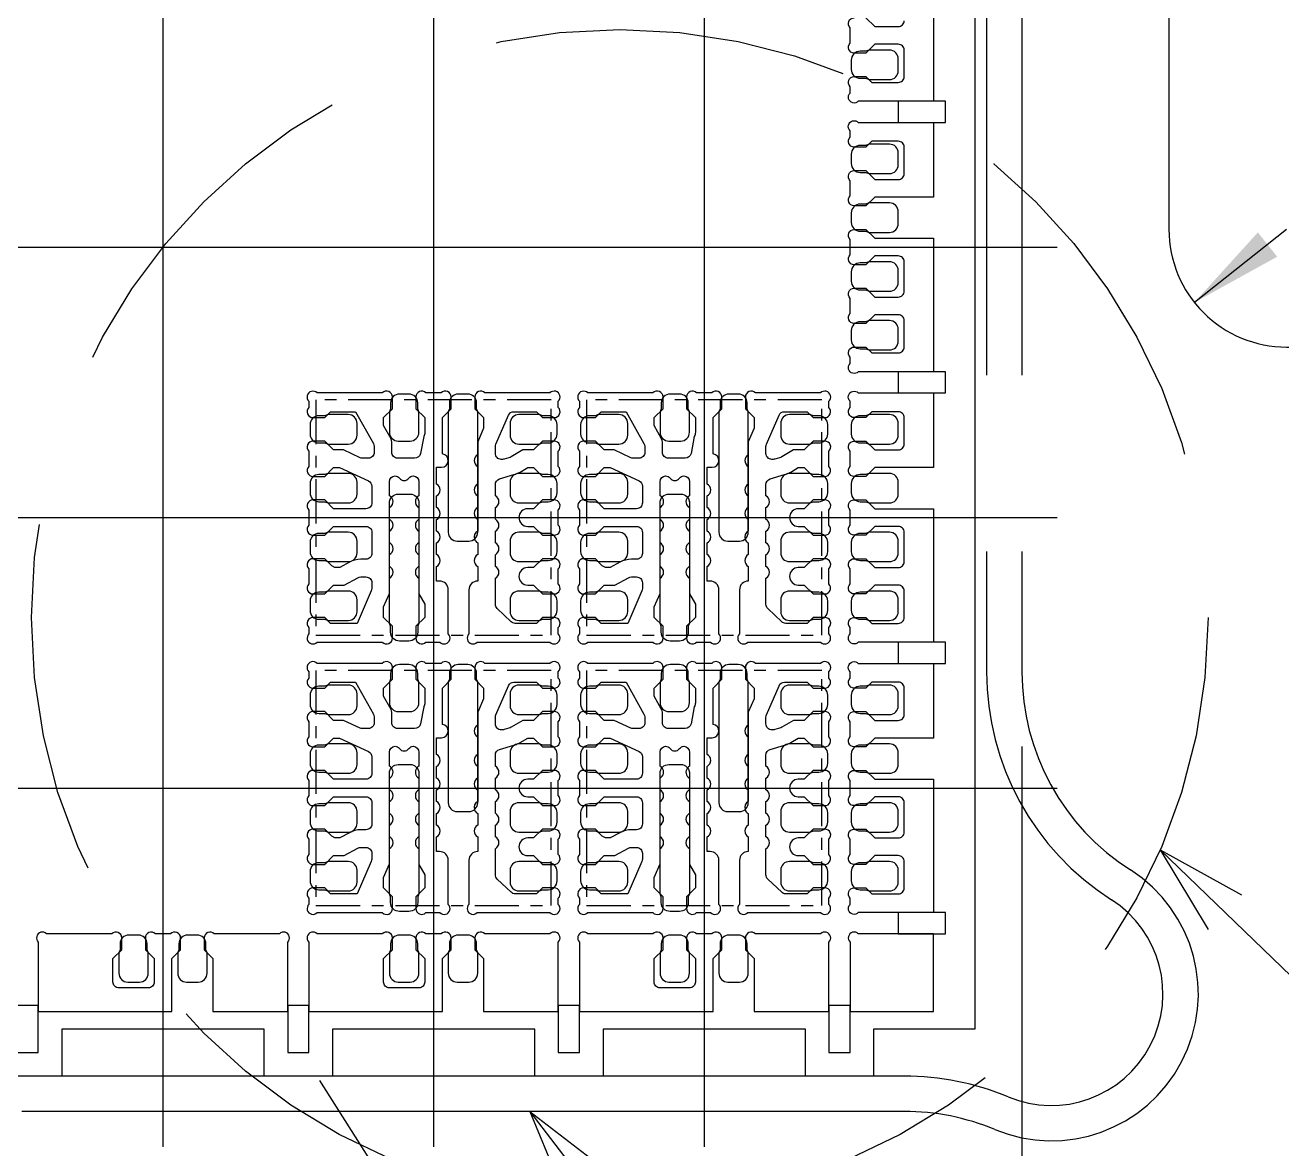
# Model space of a CAD drawing. Header units: millimetres. Extents: x 333 to 425, y 98 to 205.
# Drawn here: x 401.99 to 412.67, y 116.04 to 125.6 of the extents above; entities that cross this region are included whole.
import ezdxf

# ---------------------------------------------------------------- set-up
doc = ezdxf.new("R2010")
doc.units = ezdxf.units.MM
for name, pattern in [('CENTER', [12, 7.5, -1.5, 1.5, -1.5]), ('DASHED', [4.5, 3, -1.5]), ('PHANTOM', [15, 7.5, -1.5, 1.5, -1.5, 1.5, -1.5])]:
    doc.linetypes.add(name, pattern=pattern)
doc.layers.add('2', color=7, linetype='Continuous')
doc.layers.add('2D', color=4, linetype='Continuous')

msp = doc.modelspace()

# ---------------------------------------------------------------- linework, layer by layer
at = {"layer": '2', "linetype": 'Continuous'}
for points in [[(415.712, 123.858), (415.712, 130.858, 0.414214), (414.712, 131.858), (412.712, 131.858, 0.414214), (411.712, 130.858), (411.712, 123.858, 0.414214), (412.712, 122.858), (414.712, 122.858, 0.414214)], [(409.412, 124.133), (409.212, 124.133), (409.137, 124.058), (409.037, 124.058, -0.671801), (409.002, 124.143), (409.002, 124.272, -0.671801), (409.037, 124.358), (409.137, 124.358), (409.212, 124.283), (409.412, 124.283, 0.414214), (409.462, 124.333), (409.462, 124.558, 0.414214), (409.412, 124.608), (409.187, 124.608), (409.137, 124.558), (409.037, 124.558, -0.671801), (409.002, 124.643), (409.002, 124.697, -1.010051), (409.072, 124.768), (409.712, 124.768), (409.712, 124.133)], [(409.712, 123.783), (409.712, 122.648), (409.072, 122.648, -1.010051), (409.002, 122.718), (409.002, 122.772, -0.671801), (409.037, 122.858), (409.137, 122.858), (409.187, 122.808), (409.412, 122.808, 0.414214), (409.462, 122.858), (409.462, 123.083, 0.414214), (409.412, 123.133), (409.212, 123.133), (409.137, 123.058), (409.037, 123.058, -0.671801), (409.002, 123.143), (409.002, 123.272, -0.671801), (409.037, 123.358), (409.137, 123.358), (409.212, 123.283), (409.412, 123.283, 0.414214), (409.462, 123.333), (409.462, 123.583, 0.414214), (409.412, 123.633), (409.212, 123.633), (409.137, 123.558), (409.037, 123.558, -0.671801), (409.002, 123.643), (409.002, 123.772, -0.671801), (409.037, 123.858), (409.137, 123.858), (409.212, 123.783), (409.412, 123.783)], [(405.134, 121.763, -0.222914), (405.172, 121.743, 0.5), (405.252, 121.743, -0.222914), (405.289, 121.763, -0.401454), (405.337, 121.712), (405.337, 121.593, 0.093662), (405.32, 121.58, -0.168872), (405.337, 121.533), (405.337, 120.758), (405.387, 120.671), (405.387, 120.558), (405.312, 120.483), (405.312, 120.383, 0.671801), (405.397, 120.348), (405.516, 120.348, 1.010051), (405.587, 120.418), (405.587, 120.793, 0.414214), (405.512, 120.868), (405.487, 120.868), (405.487, 120.992, 0.597614), (405.487, 121.093), (405.487, 121.192, 0.597614), (405.487, 121.293), (405.487, 121.392, 0.597614), (405.487, 121.493), (405.487, 121.592, 0.597614), (405.487, 121.693), (405.487, 121.836), (405.53, 121.836, 0.940246), (405.537, 121.949), (405.537, 122.258), (405.612, 122.333), (405.612, 122.433, 0.671801), (405.526, 122.468), (405.397, 122.468, 0.671801), (405.312, 122.433), (405.312, 122.333), (405.387, 122.258), (405.387, 122.133, -0.12467), (405.378, 122.097), (405.35, 121.953, -0.359928), (405.301, 121.913), (405.157, 121.913, -0.414214), (405.107, 121.963), (405.107, 122.052, 0.128042), (405.1, 122.076), (405.037, 122.19), (405.037, 122.258), (405.112, 122.333), (405.112, 122.433, 0.671801), (405.026, 122.468), (404.472, 122.468, 1.010051), (404.402, 122.397), (404.402, 122.343, 0.671801), (404.437, 122.258), (404.537, 122.258), (404.587, 122.308), (404.799, 122.308), (404.95, 122.037, -0.128042), (404.957, 122.013), (404.957, 121.963, -0.414214), (404.907, 121.913), (404.858, 121.913, -0.109048), (404.837, 121.917), (404.696, 121.983), (404.612, 121.983), (404.537, 122.058), (404.437, 122.058, 0.671801), (404.402, 121.972), (404.402, 121.843, 0.671801), (404.437, 121.758), (404.537, 121.758), (404.612, 121.833), (404.663, 121.833), (404.908, 121.719, -0.291977), (404.937, 121.674), (404.937, 121.533, -0.414214), (404.887, 121.483), (404.612, 121.483), (404.537, 121.558), (404.437, 121.558, 0.671801), (404.402, 121.472), (404.402, 121.343, 0.671801), (404.437, 121.258), (404.537, 121.258), (404.612, 121.333), (404.887, 121.333, -0.414214), (404.937, 121.283), (404.937, 121.103, -0.414214), (404.887, 121.053), (404.843, 121.053, 0.125985), (404.746, 121.028), (404.664, 120.983), (404.623, 120.983), (404.596, 120.998), (404.537, 121.058), (404.437, 121.058, 0.671801), (404.402, 120.972), (404.402, 120.843, 0.671801), (404.437, 120.758), (404.537, 120.758), (404.612, 120.833), (404.702, 120.833), (404.819, 120.896, -0.125985), (404.843, 120.903), (404.887, 120.903, -0.414214), (404.937, 120.853), (404.937, 120.804, -0.10331), (404.932, 120.784), (404.812, 120.508), (404.587, 120.508), (404.537, 120.558), (404.437, 120.558, 0.671801), (404.402, 120.472), (404.402, 120.418, 1.010051), (404.472, 120.348), (405.026, 120.348, 0.671801), (405.112, 120.383), (405.112, 120.483), (405.037, 120.558), (405.037, 120.648), (405.087, 120.763), (405.087, 121.533, -0.170431), (405.103, 121.58, 0.093673), (405.087, 121.593), (405.087, 121.713, -0.399652)], [(405.837, 121.293, 0.363394), (405.809, 121.225, 0.192431), (405.837, 121.192), (405.837, 121.093, 0.597614), (405.837, 120.992), (405.837, 120.868, 0.414214), (405.762, 120.793), (405.762, 120.418, 1.010051), (405.832, 120.348), (406.451, 120.348, 1.010051), (406.522, 120.418), (406.522, 120.472, 0.671801), (406.487, 120.558), (406.387, 120.558), (406.337, 120.508), (406.155, 120.508, -0.192502), (406.121, 120.521), (406.002, 120.634, -0.205339), (405.987, 120.671), (405.987, 120.892, 0.597614), (405.987, 120.993), (405.987, 121.092, 0.597614), (405.987, 121.193), (405.987, 121.292, 0.597614), (405.987, 121.393), (405.987, 121.492, 0.597614), (405.987, 121.593), (405.987, 121.688, -0.331091), (406.022, 121.736), (406.145, 121.773, 0.012014), (406.156, 121.776, -0.028389), (406.164, 121.779, 0.038188), (406.197, 121.795), (406.262, 121.833), (406.312, 121.833), (406.387, 121.758), (406.487, 121.758, 0.671801), (406.522, 121.843), (406.522, 121.972, 0.671801), (406.487, 122.058), (406.387, 122.058), (406.312, 121.983), (406.221, 121.983), (406.122, 121.925, -0.059117), (406.102, 121.916), (406.063, 121.905, -0.072911), (406.049, 121.903), (406.037, 121.903, -0.414214), (405.987, 121.953), (405.987, 122.011, -0.10331), (405.991, 122.031), (406.098, 122.278, -0.298145), (406.144, 122.308), (406.337, 122.308), (406.387, 122.258), (406.487, 122.258, 0.671801), (406.522, 122.343), (406.522, 122.397, 1.010051), (406.451, 122.468), (405.897, 122.468, 0.671801), (405.812, 122.433), (405.812, 122.333), (405.887, 122.258), (405.887, 122.167), (405.837, 122.053)], [(407.434, 121.763, -0.222914), (407.472, 121.743, 0.5), (407.552, 121.743, -0.222914), (407.589, 121.763, -0.401454), (407.637, 121.712), (407.637, 121.593, 0.093662), (407.62, 121.58, -0.168872), (407.637, 121.533), (407.637, 120.758), (407.687, 120.671), (407.687, 120.558), (407.612, 120.483), (407.612, 120.383, 0.671801), (407.697, 120.348), (407.816, 120.348, 1.010051), (407.887, 120.418), (407.887, 120.793, 0.414214), (407.812, 120.868), (407.787, 120.868), (407.787, 120.992, 0.597614), (407.787, 121.093), (407.787, 121.192, 0.597614), (407.787, 121.293), (407.787, 121.392, 0.597614), (407.787, 121.493), (407.787, 121.592, 0.597614), (407.787, 121.693), (407.787, 121.836), (407.83, 121.836, 0.940246), (407.837, 121.949), (407.837, 122.258), (407.912, 122.333), (407.912, 122.433, 0.671801), (407.826, 122.468), (407.697, 122.468, 0.671801), (407.612, 122.433), (407.612, 122.333), (407.687, 122.258), (407.687, 122.133, -0.12467), (407.678, 122.097), (407.65, 121.953, -0.359928), (407.601, 121.913), (407.457, 121.913, -0.414214), (407.407, 121.963), (407.407, 122.052, 0.128042), (407.4, 122.076), (407.337, 122.19), (407.337, 122.258), (407.412, 122.333), (407.412, 122.433, 0.671801), (407.326, 122.468), (406.772, 122.468, 1.010051), (406.702, 122.397), (406.702, 122.343, 0.671801), (406.737, 122.258), (406.837, 122.258), (406.887, 122.308), (407.099, 122.308), (407.25, 122.037, -0.128042), (407.257, 122.013), (407.257, 121.963, -0.414214), (407.207, 121.913), (407.158, 121.913, -0.109048), (407.137, 121.917), (406.996, 121.983), (406.912, 121.983), (406.837, 122.058), (406.737, 122.058, 0.671801), (406.702, 121.972), (406.702, 121.843, 0.671801), (406.737, 121.758), (406.837, 121.758), (406.912, 121.833), (406.963, 121.833), (407.208, 121.719, -0.291977), (407.237, 121.674), (407.237, 121.533, -0.414214), (407.187, 121.483), (406.912, 121.483), (406.837, 121.558), (406.737, 121.558, 0.671801), (406.702, 121.472), (406.702, 121.343, 0.671801), (406.737, 121.258), (406.837, 121.258), (406.912, 121.333), (407.187, 121.333, -0.414214), (407.237, 121.283), (407.237, 121.103, -0.414214), (407.187, 121.053), (407.143, 121.053, 0.125985), (407.046, 121.028), (406.964, 120.983), (406.923, 120.983), (406.896, 120.998), (406.837, 121.058), (406.737, 121.058, 0.671801), (406.702, 120.972), (406.702, 120.843, 0.671801), (406.737, 120.758), (406.837, 120.758), (406.912, 120.833), (407.002, 120.833), (407.119, 120.896, -0.125985), (407.143, 120.903), (407.187, 120.903, -0.414214), (407.237, 120.853), (407.237, 120.804, -0.10331), (407.232, 120.784), (407.112, 120.508), (406.887, 120.508), (406.837, 120.558), (406.737, 120.558, 0.671801), (406.702, 120.472), (406.702, 120.418, 1.010051), (406.772, 120.348), (407.326, 120.348, 0.671801), (407.412, 120.383), (407.412, 120.483), (407.337, 120.558), (407.337, 120.648), (407.387, 120.763), (407.387, 121.533, -0.170431), (407.403, 121.58, 0.093673), (407.387, 121.593), (407.387, 121.713, -0.399652)], [(408.137, 121.293, 0.363394), (408.109, 121.225, 0.192431), (408.137, 121.192), (408.137, 121.093, 0.597614), (408.137, 120.992), (408.137, 120.868, 0.414214), (408.062, 120.793), (408.062, 120.418, 1.010051), (408.132, 120.348), (408.751, 120.348, 1.010051), (408.822, 120.418), (408.822, 120.472, 0.671801), (408.787, 120.558), (408.687, 120.558), (408.637, 120.508), (408.455, 120.508, -0.192502), (408.421, 120.521), (408.302, 120.634, -0.205339), (408.287, 120.671), (408.287, 120.892, 0.597614), (408.287, 120.993), (408.287, 121.092, 0.597614), (408.287, 121.193), (408.287, 121.292, 0.597614), (408.287, 121.393), (408.287, 121.492, 0.597614), (408.287, 121.593), (408.287, 121.688, -0.331091), (408.322, 121.736), (408.445, 121.773, 0.012014), (408.456, 121.776, -0.028389), (408.464, 121.779, 0.038188), (408.497, 121.795), (408.562, 121.833), (408.612, 121.833), (408.687, 121.758), (408.787, 121.758, 0.671801), (408.822, 121.843), (408.822, 121.972, 0.671801), (408.787, 122.058), (408.687, 122.058), (408.612, 121.983), (408.521, 121.983), (408.422, 121.925, -0.059117), (408.402, 121.916), (408.363, 121.905, -0.072911), (408.349, 121.903), (408.337, 121.903, -0.414214), (408.287, 121.953), (408.287, 122.011, -0.10331), (408.291, 122.031), (408.398, 122.278, -0.298145), (408.444, 122.308), (408.637, 122.308), (408.687, 122.258), (408.787, 122.258, 0.671801), (408.822, 122.343), (408.822, 122.397, 1.010051), (408.751, 122.468), (408.197, 122.468, 0.671801), (408.112, 122.433), (408.112, 122.333), (408.187, 122.258), (408.187, 122.167), (408.137, 122.053)], [(409.412, 121.833), (409.212, 121.833), (409.137, 121.758), (409.037, 121.758, -0.671801), (409.002, 121.843), (409.002, 121.972, -0.671801), (409.037, 122.058), (409.137, 122.058), (409.212, 121.983), (409.412, 121.983, 0.414214), (409.462, 122.033), (409.462, 122.258, 0.414214), (409.412, 122.308), (409.187, 122.308), (409.137, 122.258), (409.037, 122.258, -0.671801), (409.002, 122.343), (409.002, 122.397, -1.010051), (409.072, 122.468), (409.712, 122.468), (409.712, 121.833)], [(406.487, 121.558), (406.387, 121.558), (406.312, 121.483), (406.262, 121.483, 1), (406.262, 121.333), (406.312, 121.333), (406.387, 121.258), (406.487, 121.258, 0.671801), (406.522, 121.343), (406.522, 121.472, 0.671801)], [(408.787, 121.558), (408.687, 121.558), (408.612, 121.483), (408.562, 121.483, 1), (408.562, 121.333), (408.612, 121.333), (408.687, 121.258), (408.787, 121.258, 0.671801), (408.822, 121.343), (408.822, 121.472, 0.671801)], [(409.712, 121.483), (409.712, 120.348), (409.072, 120.348, -1.010051), (409.002, 120.418), (409.002, 120.472, -0.671801), (409.037, 120.558), (409.137, 120.558), (409.187, 120.508), (409.412, 120.508, 0.414214), (409.462, 120.558), (409.462, 120.783, 0.414214), (409.412, 120.833), (409.212, 120.833), (409.137, 120.758), (409.037, 120.758, -0.671801), (409.002, 120.843), (409.002, 120.972, -0.671801), (409.037, 121.058), (409.137, 121.058), (409.212, 120.983), (409.412, 120.983, 0.414214), (409.462, 121.033), (409.462, 121.283, 0.414214), (409.412, 121.333), (409.212, 121.333), (409.137, 121.258), (409.037, 121.258, -0.671801), (409.002, 121.343), (409.002, 121.472, -0.671801), (409.037, 121.558), (409.137, 121.558), (409.212, 121.483), (409.412, 121.483)], [(406.487, 121.058), (406.387, 121.058), (406.312, 120.983), (406.262, 120.983, 1), (406.262, 120.833), (406.312, 120.833), (406.387, 120.758), (406.487, 120.758, 0.671801), (406.522, 120.843), (406.522, 120.972, 0.671801)], [(408.787, 121.058), (408.687, 121.058), (408.612, 120.983), (408.562, 120.983, 1), (408.562, 120.833), (408.612, 120.833), (408.687, 120.758), (408.787, 120.758, 0.671801), (408.822, 120.843), (408.822, 120.972, 0.671801)], [(405.134, 119.463, -0.222914), (405.172, 119.443, 0.5), (405.252, 119.443, -0.222914), (405.289, 119.463, -0.401454), (405.337, 119.412), (405.337, 119.293, 0.093662), (405.32, 119.28, -0.168872), (405.337, 119.233), (405.337, 118.458), (405.387, 118.371), (405.387, 118.258), (405.312, 118.183), (405.312, 118.083, 0.671801), (405.397, 118.048), (405.516, 118.048, 1.010051), (405.587, 118.118), (405.587, 118.493, 0.414214), (405.512, 118.568), (405.487, 118.568), (405.487, 118.692, 0.597614), (405.487, 118.793), (405.487, 118.892, 0.597614), (405.487, 118.993), (405.487, 119.092, 0.597614), (405.487, 119.193), (405.487, 119.292, 0.597614), (405.487, 119.393), (405.487, 119.536), (405.53, 119.536, 0.940246), (405.537, 119.649), (405.537, 119.958), (405.612, 120.033), (405.612, 120.133, 0.671801), (405.526, 120.168), (405.397, 120.168, 0.671801), (405.312, 120.133), (405.312, 120.033), (405.387, 119.958), (405.387, 119.833, -0.12467), (405.378, 119.797), (405.35, 119.653, -0.359928), (405.301, 119.613), (405.157, 119.613, -0.414214), (405.107, 119.663), (405.107, 119.752, 0.128042), (405.1, 119.776), (405.037, 119.89), (405.037, 119.958), (405.112, 120.033), (405.112, 120.133, 0.671801), (405.026, 120.168), (404.472, 120.168, 1.010051), (404.402, 120.097), (404.402, 120.043, 0.671801), (404.437, 119.958), (404.537, 119.958), (404.587, 120.008), (404.799, 120.008), (404.95, 119.737, -0.128042), (404.957, 119.713), (404.957, 119.663, -0.414214), (404.907, 119.613), (404.858, 119.613, -0.109048), (404.837, 119.617), (404.696, 119.683), (404.612, 119.683), (404.537, 119.758), (404.437, 119.758, 0.671801), (404.402, 119.672), (404.402, 119.543, 0.671801), (404.437, 119.458), (404.537, 119.458), (404.612, 119.533), (404.663, 119.533), (404.908, 119.419, -0.291977), (404.937, 119.374), (404.937, 119.233, -0.414214), (404.887, 119.183), (404.612, 119.183), (404.537, 119.258), (404.437, 119.258, 0.671801), (404.402, 119.172), (404.402, 119.043, 0.671801), (404.437, 118.958), (404.537, 118.958), (404.612, 119.033), (404.887, 119.033, -0.414214), (404.937, 118.983), (404.937, 118.803, -0.414214), (404.887, 118.753), (404.843, 118.753, 0.125985), (404.746, 118.728), (404.664, 118.683), (404.623, 118.683), (404.596, 118.698), (404.537, 118.758), (404.437, 118.758, 0.671801), (404.402, 118.672), (404.402, 118.543, 0.671801), (404.437, 118.458), (404.537, 118.458), (404.612, 118.533), (404.702, 118.533), (404.819, 118.596, -0.125985), (404.843, 118.603), (404.887, 118.603, -0.414214), (404.937, 118.553), (404.937, 118.504, -0.10331), (404.932, 118.484), (404.812, 118.208), (404.587, 118.208), (404.537, 118.258), (404.437, 118.258, 0.671801), (404.402, 118.172), (404.402, 118.118, 1.010051), (404.472, 118.048), (405.026, 118.048, 0.671801), (405.112, 118.083), (405.112, 118.183), (405.037, 118.258), (405.037, 118.348), (405.087, 118.463), (405.087, 119.233, -0.170431), (405.103, 119.28, 0.093673), (405.087, 119.293), (405.087, 119.413, -0.399652)], [(405.837, 118.993, 0.363394), (405.809, 118.925, 0.192431), (405.837, 118.892), (405.837, 118.793, 0.597614), (405.837, 118.692), (405.837, 118.568, 0.414214), (405.762, 118.493), (405.762, 118.118, 1.010051), (405.832, 118.048), (406.451, 118.048, 1.010051), (406.522, 118.118), (406.522, 118.172, 0.671801), (406.487, 118.258), (406.387, 118.258), (406.337, 118.208), (406.155, 118.208, -0.192502), (406.121, 118.221), (406.002, 118.334, -0.205339), (405.987, 118.371), (405.987, 118.592, 0.597614), (405.987, 118.693), (405.987, 118.792, 0.597614), (405.987, 118.893), (405.987, 118.992, 0.597614), (405.987, 119.093), (405.987, 119.192, 0.597614), (405.987, 119.293), (405.987, 119.388, -0.331091), (406.022, 119.436), (406.145, 119.473, 0.012014), (406.156, 119.476, -0.028389), (406.164, 119.479, 0.038188), (406.197, 119.495), (406.262, 119.533), (406.312, 119.533), (406.387, 119.458), (406.487, 119.458, 0.671801), (406.522, 119.543), (406.522, 119.672, 0.671801), (406.487, 119.758), (406.387, 119.758), (406.312, 119.683), (406.221, 119.683), (406.122, 119.625, -0.059117), (406.102, 119.616), (406.063, 119.605, -0.072911), (406.049, 119.603), (406.037, 119.603, -0.414214), (405.987, 119.653), (405.987, 119.711, -0.10331), (405.991, 119.731), (406.098, 119.978, -0.298145), (406.144, 120.008), (406.337, 120.008), (406.387, 119.958), (406.487, 119.958, 0.671801), (406.522, 120.043), (406.522, 120.097, 1.010051), (406.451, 120.168), (405.897, 120.168, 0.671801), (405.812, 120.133), (405.812, 120.033), (405.887, 119.958), (405.887, 119.867), (405.837, 119.753)], [(407.434, 119.463, -0.222914), (407.472, 119.443, 0.5), (407.552, 119.443, -0.222914), (407.589, 119.463, -0.401454), (407.637, 119.412), (407.637, 119.293, 0.093662), (407.62, 119.28, -0.168872), (407.637, 119.233), (407.637, 118.458), (407.687, 118.371), (407.687, 118.258), (407.612, 118.183), (407.612, 118.083, 0.671801), (407.697, 118.048), (407.816, 118.048, 1.010051), (407.887, 118.118), (407.887, 118.493, 0.414214), (407.812, 118.568), (407.787, 118.568), (407.787, 118.692, 0.597614), (407.787, 118.793), (407.787, 118.892, 0.597614), (407.787, 118.993), (407.787, 119.092, 0.597614), (407.787, 119.193), (407.787, 119.292, 0.597614), (407.787, 119.393), (407.787, 119.536), (407.83, 119.536, 0.940246), (407.837, 119.649), (407.837, 119.958), (407.912, 120.033), (407.912, 120.133, 0.671801), (407.826, 120.168), (407.697, 120.168, 0.671801), (407.612, 120.133), (407.612, 120.033), (407.687, 119.958), (407.687, 119.833, -0.12467), (407.678, 119.797), (407.65, 119.653, -0.359928), (407.601, 119.613), (407.457, 119.613, -0.414214), (407.407, 119.663), (407.407, 119.752, 0.128042), (407.4, 119.776), (407.337, 119.89), (407.337, 119.958), (407.412, 120.033), (407.412, 120.133, 0.671801), (407.326, 120.168), (406.772, 120.168, 1.010051), (406.702, 120.097), (406.702, 120.043, 0.671801), (406.737, 119.958), (406.837, 119.958), (406.887, 120.008), (407.099, 120.008), (407.25, 119.737, -0.128042), (407.257, 119.713), (407.257, 119.663, -0.414214), (407.207, 119.613), (407.158, 119.613, -0.109048), (407.137, 119.617), (406.996, 119.683), (406.912, 119.683), (406.837, 119.758), (406.737, 119.758, 0.671801), (406.702, 119.672), (406.702, 119.543, 0.671801), (406.737, 119.458), (406.837, 119.458), (406.912, 119.533), (406.963, 119.533), (407.208, 119.419, -0.291977), (407.237, 119.374), (407.237, 119.233, -0.414214), (407.187, 119.183), (406.912, 119.183), (406.837, 119.258), (406.737, 119.258, 0.671801), (406.702, 119.172), (406.702, 119.043, 0.671801), (406.737, 118.958), (406.837, 118.958), (406.912, 119.033), (407.187, 119.033, -0.414214), (407.237, 118.983), (407.237, 118.803, -0.414214), (407.187, 118.753), (407.143, 118.753, 0.125985), (407.046, 118.728), (406.964, 118.683), (406.923, 118.683), (406.896, 118.698), (406.837, 118.758), (406.737, 118.758, 0.671801), (406.702, 118.672), (406.702, 118.543, 0.671801), (406.737, 118.458), (406.837, 118.458), (406.912, 118.533), (407.002, 118.533), (407.119, 118.596, -0.125985), (407.143, 118.603), (407.187, 118.603, -0.414214), (407.237, 118.553), (407.237, 118.504, -0.10331), (407.232, 118.484), (407.112, 118.208), (406.887, 118.208), (406.837, 118.258), (406.737, 118.258, 0.671801), (406.702, 118.172), (406.702, 118.118, 1.010051), (406.772, 118.048), (407.326, 118.048, 0.671801), (407.412, 118.083), (407.412, 118.183), (407.337, 118.258), (407.337, 118.348), (407.387, 118.463), (407.387, 119.233, -0.170431), (407.403, 119.28, 0.093673), (407.387, 119.293), (407.387, 119.413, -0.399652)], [(408.137, 118.993, 0.363394), (408.109, 118.925, 0.192431), (408.137, 118.892), (408.137, 118.793, 0.597614), (408.137, 118.692), (408.137, 118.568, 0.414214), (408.062, 118.493), (408.062, 118.118, 1.010051), (408.132, 118.048), (408.751, 118.048, 1.010051), (408.822, 118.118), (408.822, 118.172, 0.671801), (408.787, 118.258), (408.687, 118.258), (408.637, 118.208), (408.455, 118.208, -0.192502), (408.421, 118.221), (408.302, 118.334, -0.205339), (408.287, 118.371), (408.287, 118.592, 0.597614), (408.287, 118.693), (408.287, 118.792, 0.597614), (408.287, 118.893), (408.287, 118.992, 0.597614), (408.287, 119.093), (408.287, 119.192, 0.597614), (408.287, 119.293), (408.287, 119.388, -0.331091), (408.322, 119.436), (408.445, 119.473, 0.012014), (408.456, 119.476, -0.028389), (408.464, 119.479, 0.038188), (408.497, 119.495), (408.562, 119.533), (408.612, 119.533), (408.687, 119.458), (408.787, 119.458, 0.671801), (408.822, 119.543), (408.822, 119.672, 0.671801), (408.787, 119.758), (408.687, 119.758), (408.612, 119.683), (408.521, 119.683), (408.422, 119.625, -0.059117), (408.402, 119.616), (408.363, 119.605, -0.072911), (408.349, 119.603), (408.337, 119.603, -0.414214), (408.287, 119.653), (408.287, 119.711, -0.10331), (408.291, 119.731), (408.398, 119.978, -0.298145), (408.444, 120.008), (408.637, 120.008), (408.687, 119.958), (408.787, 119.958, 0.671801), (408.822, 120.043), (408.822, 120.097, 1.010051), (408.751, 120.168), (408.197, 120.168, 0.671801), (408.112, 120.133), (408.112, 120.033), (408.187, 119.958), (408.187, 119.867), (408.137, 119.753)], [(409.412, 119.533), (409.212, 119.533), (409.137, 119.458), (409.037, 119.458, -0.671801), (409.002, 119.543), (409.002, 119.672, -0.671801), (409.037, 119.758), (409.137, 119.758), (409.212, 119.683), (409.412, 119.683, 0.414214), (409.462, 119.733), (409.462, 119.958, 0.414214), (409.412, 120.008), (409.187, 120.008), (409.137, 119.958), (409.037, 119.958, -0.671801), (409.002, 120.043), (409.002, 120.097, -1.010051), (409.072, 120.168), (409.712, 120.168), (409.712, 119.533)], [(406.487, 119.258), (406.387, 119.258), (406.312, 119.183), (406.262, 119.183, 1), (406.262, 119.033), (406.312, 119.033), (406.387, 118.958), (406.487, 118.958, 0.671801), (406.522, 119.043), (406.522, 119.172, 0.671801)], [(408.787, 119.258), (408.687, 119.258), (408.612, 119.183), (408.562, 119.183, 1), (408.562, 119.033), (408.612, 119.033), (408.687, 118.958), (408.787, 118.958, 0.671801), (408.822, 119.043), (408.822, 119.172, 0.671801)], [(409.712, 119.183), (409.712, 118.048), (409.072, 118.048, -1.010051), (409.002, 118.118), (409.002, 118.172, -0.671801), (409.037, 118.258), (409.137, 118.258), (409.187, 118.208), (409.412, 118.208, 0.414214), (409.462, 118.258), (409.462, 118.483, 0.414214), (409.412, 118.533), (409.212, 118.533), (409.137, 118.458), (409.037, 118.458, -0.671801), (409.002, 118.543), (409.002, 118.672, -0.671801), (409.037, 118.758), (409.137, 118.758), (409.212, 118.683), (409.412, 118.683, 0.414214), (409.462, 118.733), (409.462, 118.983, 0.414214), (409.412, 119.033), (409.212, 119.033), (409.137, 118.958), (409.037, 118.958, -0.671801), (409.002, 119.043), (409.002, 119.172, -0.671801), (409.037, 119.258), (409.137, 119.258), (409.212, 119.183), (409.412, 119.183)], [(406.487, 118.758), (406.387, 118.758), (406.312, 118.683), (406.262, 118.683, 1), (406.262, 118.533), (406.312, 118.533), (406.387, 118.458), (406.487, 118.458, 0.671801), (406.522, 118.543), (406.522, 118.672, 0.671801)], [(408.787, 118.758), (408.687, 118.758), (408.612, 118.683), (408.562, 118.683, 1), (408.562, 118.533), (408.612, 118.533), (408.687, 118.458), (408.787, 118.458, 0.671801), (408.822, 118.543), (408.822, 118.672, 0.671801)], [(403.237, 117.458), (403.237, 117.658), (403.312, 117.733), (403.312, 117.833, 0.671801), (403.226, 117.868), (403.097, 117.868, 0.671801), (403.012, 117.833), (403.012, 117.733), (403.087, 117.658), (403.087, 117.458, -0.414214), (403.037, 117.408), (402.787, 117.408, -0.414214), (402.737, 117.458), (402.737, 117.658), (402.812, 117.733), (402.812, 117.833, 0.671801), (402.726, 117.868), (402.172, 117.868, 1.010051), (402.102, 117.797), (402.102, 117.208), (403.237, 117.208)], [(403.587, 117.208), (404.222, 117.208), (404.222, 117.797, 1.010051), (404.151, 117.868), (403.597, 117.868, 0.671801), (403.512, 117.833), (403.512, 117.733), (403.587, 117.658), (403.587, 117.458)], [(405.537, 117.458), (405.537, 117.658), (405.612, 117.733), (405.612, 117.833, 0.671801), (405.526, 117.868), (405.397, 117.868, 0.671801), (405.312, 117.833), (405.312, 117.733), (405.387, 117.658), (405.387, 117.458, -0.414214), (405.337, 117.408), (405.087, 117.408, -0.414214), (405.037, 117.458), (405.037, 117.658), (405.112, 117.733), (405.112, 117.833, 0.671801), (405.026, 117.868), (404.472, 117.868, 1.010051), (404.402, 117.797), (404.402, 117.208), (405.537, 117.208)], [(405.887, 117.208), (406.522, 117.208), (406.522, 117.797, 1.010051), (406.451, 117.868), (405.897, 117.868, 0.671801), (405.812, 117.833), (405.812, 117.733), (405.887, 117.658), (405.887, 117.458)], [(407.837, 117.458), (407.837, 117.658), (407.912, 117.733), (407.912, 117.833, 0.671801), (407.826, 117.868), (407.697, 117.868, 0.671801), (407.612, 117.833), (407.612, 117.733), (407.687, 117.658), (407.687, 117.458, -0.414214), (407.637, 117.408), (407.387, 117.408, -0.414214), (407.337, 117.458), (407.337, 117.658), (407.412, 117.733), (407.412, 117.833, 0.671801), (407.326, 117.868), (406.772, 117.868, 1.010051), (406.702, 117.797), (406.702, 117.208), (407.837, 117.208)], [(408.187, 117.208), (408.822, 117.208), (408.822, 117.797, 1.010051), (408.751, 117.868), (408.197, 117.868, 0.671801), (408.112, 117.833), (408.112, 117.733), (408.187, 117.658), (408.187, 117.458)], [(409.712, 117.208), (409.712, 117.868), (409.072, 117.868, 1.010051), (409.002, 117.797), (409.002, 117.208)]]:
    msp.add_lwpolyline(points, format="xyb", close=True, dxfattribs=at)
for points in [[(409.712, 126.083), (409.712, 124.948), (409.072, 124.948, -1.010051), (409.002, 125.018), (409.002, 125.072, -0.671801), (409.037, 125.158), (409.137, 125.158), (409.187, 125.108), (409.412, 125.108, 0.414214), (409.462, 125.158), (409.462, 125.383, 0.414214), (409.412, 125.433), (409.212, 125.433), (409.137, 125.358), (409.037, 125.358, -0.671801), (409.002, 125.443), (409.002, 125.572, -0.671801), (409.037, 125.658)], [(409.137, 125.658), (409.212, 125.583), (409.412, 125.583, 0.414214), (409.462, 125.633)]]:
    msp.add_lwpolyline(points, format="xyb", dxfattribs=at)
for centre, start, end in [((405.864, 121.893), 118.2737, 241.7263), ((408.164, 121.893), 118.2737, 241.7263), ((405.864, 121.643), 118.2737, 241.7263), ((408.164, 121.643), 118.2737, 241.7263), ((405.06, 121.543), 298.2722, 40.3222), ((405.364, 121.543), 139.6764, 241.7194), ((407.36, 121.543), 298.2722, 40.3222), ((407.664, 121.543), 139.6764, 241.7194), ((405.864, 121.443), 118.2737, 241.7263), ((408.164, 121.443), 118.2737, 241.7263), ((405.06, 121.343), 298.2722, 61.7278), ((405.364, 121.343), 118.2753, 241.7236), ((407.36, 121.343), 298.2722, 61.7278), ((407.664, 121.343), 118.2753, 241.7236), ((405.06, 121.143), 298.2722, 61.7278), ((405.364, 121.143), 118.2775, 241.7215), ((407.36, 121.143), 298.2722, 61.7278), ((407.664, 121.143), 118.2775, 241.7215), ((405.06, 120.943), 298.2722, 61.7278), ((405.364, 120.943), 118.2796, 241.7194), ((407.36, 120.943), 298.2722, 61.7278), ((407.664, 120.943), 118.2796, 241.7194), ((405.864, 119.593), 118.2737, 241.7263), ((408.164, 119.593), 118.2737, 241.7263), ((405.864, 119.343), 118.2737, 241.7263), ((408.164, 119.343), 118.2737, 241.7263), ((405.06, 119.243), 298.2722, 40.3222), ((405.364, 119.243), 139.6764, 241.7194), ((407.36, 119.243), 298.2722, 40.3222), ((407.664, 119.243), 139.6764, 241.7194), ((405.864, 119.143), 118.2737, 241.7263), ((408.164, 119.143), 118.2737, 241.7263), ((405.06, 119.043), 298.2722, 61.7278), ((405.364, 119.043), 118.2753, 241.7236), ((407.36, 119.043), 298.2722, 61.7278), ((407.664, 119.043), 118.2753, 241.7236), ((405.06, 118.843), 298.2722, 61.7278), ((405.364, 118.843), 118.2775, 241.7215), ((407.36, 118.843), 298.2722, 61.7278), ((407.664, 118.843), 118.2775, 241.7215), ((405.06, 118.643), 298.2722, 61.7278), ((405.364, 118.643), 118.2796, 241.7194), ((407.36, 118.643), 298.2722, 61.7278), ((407.664, 118.643), 118.2796, 241.7194)]:
    msp.add_arc(centre, 0.057, start, end, dxfattribs=at)
at = {"layer": '2D'}
for p, q in [((403.162, 179.658), (403.162, 116.058)), ((405.462, 179.658), (405.462, 116.058)), ((407.762, 179.658), (407.762, 116.058)), ((354.162, 123.708), (410.762, 123.708)), ((354.162, 121.408), (410.762, 121.408)), ((354.162, 119.108), (410.762, 119.108))]:
    msp.add_line(p, q, dxfattribs=at)
at = {"layer": '2D', "color": 7, "linetype": 'Continuous'}
for p, q in [((412.712, 123.858), (411.928, 123.237)), ((410.462, 119.461), (410.462, 103.16)), ((411.637, 118.583), (418.22, 112.224)), ((404.493, 116.62), (406.73, 113.095)), ((406.279, 116.356), (412.123, 108.769)), ((406.279, 116.356), (406.907, 115.875)), ((406.279, 116.356), (406.583, 115.626))]:
    msp.add_line(p, q, dxfattribs=at)
at = {"layer": '2D', "linetype": 'Continuous'}
for q in [(412.329, 118.2), (412.044, 117.905)]:
    msp.add_line((411.637, 118.583), q, dxfattribs=at)
at = {"layer": '2D', "color": 3, "linetype": 'PHANTOM'}
for points in [[(354.462, 145.119, 0.255924), (353.538, 146.804, -0.547723), (353.538, 148.911, 0.255924), (354.462, 150.596), (354.462, 175.619, 0.255924), (353.538, 177.304, -0.916659), (354.692, 179.511, 0.09902), (355.462, 179.358), (409.462, 179.358, 0.09902), (410.231, 179.511, -0.916659), (411.385, 177.304, 0.255924), (410.462, 175.619), (410.462, 150.596, 0.255924), (411.385, 148.911, -0.547723), (411.385, 146.804, 0.255924), (410.462, 145.119), (410.462, 120.096, 0.255924), (411.385, 118.411, -0.916659), (410.231, 116.204, 0.09902), (409.462, 116.358), (355.462, 116.358, 0.09902), (354.692, 116.204, -0.916659), (353.538, 118.411, 0.255924), (354.462, 120.096)], [(354.762, 145.119, 0.255924), (353.7, 147.057, -0.547723), (353.7, 148.658, 0.255924), (354.762, 150.596), (354.762, 175.619, 0.255924), (353.7, 177.557, -0.916659), (354.577, 179.235, 0.09902), (355.462, 179.058), (409.462, 179.058, 0.09902), (410.346, 179.235, -0.916659), (411.223, 177.557, 0.255924), (410.162, 175.619), (410.162, 150.596, 0.255924), (411.223, 148.658, -0.547723), (411.223, 147.057, 0.255924), (410.162, 145.119), (410.162, 120.096, 0.255924), (411.223, 118.158, -0.916659), (410.346, 116.481, 0.09902), (409.462, 116.658), (355.462, 116.658, 0.09902), (354.577, 116.481, -0.916659), (353.7, 118.158, 0.255924), (354.762, 120.096)]]:
    msp.add_lwpolyline(points, format="xyb", close=True, dxfattribs=at)
at = {"layer": '2D', "linetype": 'Continuous'}
msp.add_lwpolyline([(410.062, 127.158), (410.062, 124.858), (410.062, 122.558), (410.062, 120.258), (410.062, 117.958), (410.062, 117.058), (409.202, 117.058), (409.202, 116.658), (408.912, 116.658), (408.622, 116.658), (408.622, 117.058), (406.902, 117.058), (406.902, 116.658), (406.612, 116.658), (406.322, 116.658), (406.322, 117.058), (404.602, 117.058), (404.602, 116.658), (404.312, 116.658), (404.022, 116.658), (404.022, 117.058), (402.302, 117.058), (402.302, 116.658), (402.012, 116.658), (401.722, 116.658)], dxfattribs=at)
for points in [[(409.337, 125.383), (409.162, 125.383), (409.137, 125.373), (409.087, 125.373, 0.414214), (409.012, 125.298), (409.012, 125.218, 0.414214), (409.087, 125.143), (409.137, 125.143), (409.162, 125.133), (409.337, 125.133, 0.414214), (409.412, 125.208), (409.412, 125.308, 0.414214)], [(409.337, 124.583), (409.162, 124.583), (409.137, 124.573), (409.087, 124.573, 0.414214), (409.012, 124.498), (409.012, 124.418, 0.414214), (409.087, 124.343), (409.137, 124.343), (409.162, 124.333), (409.337, 124.333, 0.414214), (409.412, 124.408), (409.412, 124.508, 0.414214)], [(409.337, 124.083), (409.162, 124.083), (409.137, 124.073), (409.087, 124.073, 0.414214), (409.012, 123.998), (409.012, 123.918, 0.414214), (409.087, 123.843), (409.137, 123.843), (409.162, 123.833), (409.337, 123.833, 0.414214), (409.412, 123.908), (409.412, 124.008, 0.414214)], [(409.337, 123.583), (409.162, 123.583), (409.137, 123.573), (409.087, 123.573, 0.414214), (409.012, 123.498), (409.012, 123.418, 0.414214), (409.087, 123.343), (409.137, 123.343), (409.162, 123.333), (409.337, 123.333, 0.414214), (409.412, 123.408), (409.412, 123.508, 0.414214)], [(409.337, 123.083), (409.162, 123.083), (409.137, 123.073), (409.087, 123.073, 0.414214), (409.012, 122.998), (409.012, 122.918, 0.414214), (409.087, 122.843), (409.137, 122.843), (409.162, 122.833), (409.337, 122.833, 0.414214), (409.412, 122.908), (409.412, 123.008, 0.414214)], [(405.337, 122.133), (405.337, 122.308), (405.327, 122.333), (405.327, 122.383, 0.414214), (405.252, 122.458), (405.172, 122.458, 0.414214), (405.097, 122.383), (405.097, 122.333), (405.087, 122.308), (405.087, 122.133, 0.414214), (405.162, 122.058), (405.262, 122.058, 0.414214)], [(405.837, 122.308), (405.827, 122.333), (405.827, 122.383, 0.414214), (405.752, 122.458), (405.672, 122.458, 0.414214), (405.597, 122.383), (405.597, 122.333), (405.587, 122.308), (405.587, 121.283, 0.414207), (405.662, 121.208), (405.762, 121.208, 0.414214), (405.837, 121.283)], [(407.637, 122.133), (407.637, 122.308), (407.627, 122.333), (407.627, 122.383, 0.414214), (407.552, 122.458), (407.472, 122.458, 0.414214), (407.397, 122.383), (407.397, 122.333), (407.387, 122.308), (407.387, 122.133, 0.414214), (407.462, 122.058), (407.562, 122.058, 0.414214)], [(408.137, 122.308), (408.127, 122.333), (408.127, 122.383, 0.414214), (408.052, 122.458), (407.972, 122.458, 0.414214), (407.897, 122.383), (407.897, 122.333), (407.887, 122.308), (407.887, 121.283, 0.414207), (407.962, 121.208), (408.062, 121.208, 0.414214), (408.137, 121.283)], [(404.737, 122.283), (404.562, 122.283), (404.537, 122.273), (404.487, 122.273, 0.414214), (404.412, 122.198), (404.412, 122.118, 0.414214), (404.487, 122.043), (404.537, 122.043), (404.562, 122.033), (404.737, 122.033, 0.414214), (404.812, 122.108), (404.812, 122.208, 0.414214)], [(406.112, 122.208), (406.112, 122.108, 0.414214), (406.187, 122.033), (406.362, 122.033), (406.387, 122.043), (406.437, 122.043, 0.414214), (406.512, 122.118), (406.512, 122.198, 0.414214), (406.437, 122.273), (406.387, 122.273), (406.362, 122.283), (406.187, 122.283, 0.414214)], [(407.037, 122.283), (406.862, 122.283), (406.837, 122.273), (406.787, 122.273, 0.414214), (406.712, 122.198), (406.712, 122.118, 0.414214), (406.787, 122.043), (406.837, 122.043), (406.862, 122.033), (407.037, 122.033, 0.414214), (407.112, 122.108), (407.112, 122.208, 0.414214)], [(408.412, 122.208), (408.412, 122.108, 0.414214), (408.487, 122.033), (408.662, 122.033), (408.687, 122.043), (408.737, 122.043, 0.414214), (408.812, 122.118), (408.812, 122.198, 0.414214), (408.737, 122.273), (408.687, 122.273), (408.662, 122.283), (408.487, 122.283, 0.414214)], [(409.337, 122.283), (409.162, 122.283), (409.137, 122.273), (409.087, 122.273, 0.414214), (409.012, 122.198), (409.012, 122.118, 0.414214), (409.087, 122.043), (409.137, 122.043), (409.162, 122.033), (409.337, 122.033, 0.414214), (409.412, 122.108), (409.412, 122.208, 0.414214)], [(404.737, 121.783), (404.562, 121.783), (404.537, 121.773), (404.487, 121.773, 0.414214), (404.412, 121.698), (404.412, 121.618, 0.414214), (404.487, 121.543), (404.537, 121.543), (404.562, 121.533), (404.737, 121.533, 0.414214), (404.812, 121.608), (404.812, 121.708, 0.414214)], [(406.112, 121.708), (406.112, 121.608, 0.414214), (406.187, 121.533), (406.362, 121.533), (406.387, 121.543), (406.437, 121.543, 0.414214), (406.512, 121.618), (406.512, 121.698, 0.414214), (406.437, 121.773), (406.387, 121.773), (406.362, 121.783), (406.187, 121.783, 0.414214)], [(407.037, 121.783), (406.862, 121.783), (406.837, 121.773), (406.787, 121.773, 0.414214), (406.712, 121.698), (406.712, 121.618, 0.414214), (406.787, 121.543), (406.837, 121.543), (406.862, 121.533), (407.037, 121.533, 0.414214), (407.112, 121.608), (407.112, 121.708, 0.414214)], [(408.412, 121.708), (408.412, 121.608, 0.414214), (408.487, 121.533), (408.662, 121.533), (408.687, 121.543), (408.737, 121.543, 0.414214), (408.812, 121.618), (408.812, 121.698, 0.414214), (408.737, 121.773), (408.687, 121.773), (408.662, 121.783), (408.487, 121.783, 0.414214)], [(409.337, 121.783), (409.162, 121.783), (409.137, 121.773), (409.087, 121.773, 0.414214), (409.012, 121.698), (409.012, 121.618, 0.414214), (409.087, 121.543), (409.137, 121.543), (409.162, 121.533), (409.337, 121.533, 0.414214), (409.412, 121.608), (409.412, 121.708, 0.414214)], [(405.087, 121.533, -0.414207), (405.162, 121.608), (405.262, 121.608, -0.414214), (405.337, 121.533), (405.337, 120.508), (405.327, 120.483), (405.327, 120.433, -0.414214), (405.252, 120.358), (405.172, 120.358, -0.414214), (405.097, 120.433), (405.097, 120.483), (405.087, 120.508)], [(407.387, 121.533, -0.414207), (407.462, 121.608), (407.562, 121.608, -0.414214), (407.637, 121.533), (407.637, 120.508), (407.627, 120.483), (407.627, 120.433, -0.414214), (407.552, 120.358), (407.472, 120.358, -0.414214), (407.397, 120.433), (407.397, 120.483), (407.387, 120.508)], [(404.737, 121.283), (404.562, 121.283), (404.537, 121.273), (404.487, 121.273, 0.414214), (404.412, 121.198), (404.412, 121.118, 0.414214), (404.487, 121.043), (404.537, 121.043), (404.562, 121.033), (404.737, 121.033, 0.414214), (404.812, 121.108), (404.812, 121.208, 0.414214)], [(406.112, 121.208), (406.112, 121.108, 0.414214), (406.187, 121.033), (406.362, 121.033), (406.387, 121.043), (406.437, 121.043, 0.414214), (406.512, 121.118), (406.512, 121.198, 0.414214), (406.437, 121.273), (406.387, 121.273), (406.362, 121.283), (406.187, 121.283, 0.414214)], [(407.037, 121.283), (406.862, 121.283), (406.837, 121.273), (406.787, 121.273, 0.414214), (406.712, 121.198), (406.712, 121.118, 0.414214), (406.787, 121.043), (406.837, 121.043), (406.862, 121.033), (407.037, 121.033, 0.414214), (407.112, 121.108), (407.112, 121.208, 0.414214)], [(408.412, 121.208), (408.412, 121.108, 0.414214), (408.487, 121.033), (408.662, 121.033), (408.687, 121.043), (408.737, 121.043, 0.414214), (408.812, 121.118), (408.812, 121.198, 0.414214), (408.737, 121.273), (408.687, 121.273), (408.662, 121.283), (408.487, 121.283, 0.414214)], [(409.337, 121.283), (409.162, 121.283), (409.137, 121.273), (409.087, 121.273, 0.414214), (409.012, 121.198), (409.012, 121.118, 0.414214), (409.087, 121.043), (409.137, 121.043), (409.162, 121.033), (409.337, 121.033, 0.414214), (409.412, 121.108), (409.412, 121.208, 0.414214)], [(404.737, 120.783), (404.562, 120.783), (404.537, 120.773), (404.487, 120.773, 0.414214), (404.412, 120.698), (404.412, 120.618, 0.414214), (404.487, 120.543), (404.537, 120.543), (404.562, 120.533), (404.737, 120.533, 0.414214), (404.812, 120.608), (404.812, 120.708, 0.414214)], [(406.112, 120.708), (406.112, 120.608, 0.414214), (406.187, 120.533), (406.362, 120.533), (406.387, 120.543), (406.437, 120.543, 0.414214), (406.512, 120.618), (406.512, 120.698, 0.414214), (406.437, 120.773), (406.387, 120.773), (406.362, 120.783), (406.187, 120.783, 0.414214)], [(407.037, 120.783), (406.862, 120.783), (406.837, 120.773), (406.787, 120.773, 0.414214), (406.712, 120.698), (406.712, 120.618, 0.414214), (406.787, 120.543), (406.837, 120.543), (406.862, 120.533), (407.037, 120.533, 0.414214), (407.112, 120.608), (407.112, 120.708, 0.414214)], [(408.412, 120.708), (408.412, 120.608, 0.414214), (408.487, 120.533), (408.662, 120.533), (408.687, 120.543), (408.737, 120.543, 0.414214), (408.812, 120.618), (408.812, 120.698, 0.414214), (408.737, 120.773), (408.687, 120.773), (408.662, 120.783), (408.487, 120.783, 0.414214)], [(409.337, 120.783), (409.162, 120.783), (409.137, 120.773), (409.087, 120.773, 0.414214), (409.012, 120.698), (409.012, 120.618, 0.414214), (409.087, 120.543), (409.137, 120.543), (409.162, 120.533), (409.337, 120.533, 0.414214), (409.412, 120.608), (409.412, 120.708, 0.414214)], [(405.337, 119.833), (405.337, 120.008), (405.327, 120.033), (405.327, 120.083, 0.414214), (405.252, 120.158), (405.172, 120.158, 0.414214), (405.097, 120.083), (405.097, 120.033), (405.087, 120.008), (405.087, 119.833, 0.414214), (405.162, 119.758), (405.262, 119.758, 0.414214)], [(405.837, 120.008), (405.827, 120.033), (405.827, 120.083, 0.414214), (405.752, 120.158), (405.672, 120.158, 0.414214), (405.597, 120.083), (405.597, 120.033), (405.587, 120.008), (405.587, 118.983, 0.414207), (405.662, 118.908), (405.762, 118.908, 0.414214), (405.837, 118.983)], [(407.637, 119.833), (407.637, 120.008), (407.627, 120.033), (407.627, 120.083, 0.414214), (407.552, 120.158), (407.472, 120.158, 0.414214), (407.397, 120.083), (407.397, 120.033), (407.387, 120.008), (407.387, 119.833, 0.414214), (407.462, 119.758), (407.562, 119.758, 0.414214)], [(408.137, 120.008), (408.127, 120.033), (408.127, 120.083, 0.414214), (408.052, 120.158), (407.972, 120.158, 0.414214), (407.897, 120.083), (407.897, 120.033), (407.887, 120.008), (407.887, 118.983, 0.414207), (407.962, 118.908), (408.062, 118.908, 0.414214), (408.137, 118.983)], [(404.737, 119.983), (404.562, 119.983), (404.537, 119.973), (404.487, 119.973, 0.414214), (404.412, 119.898), (404.412, 119.818, 0.414214), (404.487, 119.743), (404.537, 119.743), (404.562, 119.733), (404.737, 119.733, 0.414214), (404.812, 119.808), (404.812, 119.908, 0.414214)], [(406.112, 119.908), (406.112, 119.808, 0.414214), (406.187, 119.733), (406.362, 119.733), (406.387, 119.743), (406.437, 119.743, 0.414214), (406.512, 119.818), (406.512, 119.898, 0.414214), (406.437, 119.973), (406.387, 119.973), (406.362, 119.983), (406.187, 119.983, 0.414214)], [(407.037, 119.983), (406.862, 119.983), (406.837, 119.973), (406.787, 119.973, 0.414214), (406.712, 119.898), (406.712, 119.818, 0.414214), (406.787, 119.743), (406.837, 119.743), (406.862, 119.733), (407.037, 119.733, 0.414214), (407.112, 119.808), (407.112, 119.908, 0.414214)], [(408.412, 119.908), (408.412, 119.808, 0.414214), (408.487, 119.733), (408.662, 119.733), (408.687, 119.743), (408.737, 119.743, 0.414214), (408.812, 119.818), (408.812, 119.898, 0.414214), (408.737, 119.973), (408.687, 119.973), (408.662, 119.983), (408.487, 119.983, 0.414214)], [(409.337, 119.983), (409.162, 119.983), (409.137, 119.973), (409.087, 119.973, 0.414214), (409.012, 119.898), (409.012, 119.818, 0.414214), (409.087, 119.743), (409.137, 119.743), (409.162, 119.733), (409.337, 119.733, 0.414214), (409.412, 119.808), (409.412, 119.908, 0.414214)], [(404.737, 119.483), (404.562, 119.483), (404.537, 119.473), (404.487, 119.473, 0.414214), (404.412, 119.398), (404.412, 119.318, 0.414214), (404.487, 119.243), (404.537, 119.243), (404.562, 119.233), (404.737, 119.233, 0.414214), (404.812, 119.308), (404.812, 119.408, 0.414214)], [(406.112, 119.408), (406.112, 119.308, 0.414214), (406.187, 119.233), (406.362, 119.233), (406.387, 119.243), (406.437, 119.243, 0.414214), (406.512, 119.318), (406.512, 119.398, 0.414214), (406.437, 119.473), (406.387, 119.473), (406.362, 119.483), (406.187, 119.483, 0.414214)], [(407.037, 119.483), (406.862, 119.483), (406.837, 119.473), (406.787, 119.473, 0.414214), (406.712, 119.398), (406.712, 119.318, 0.414214), (406.787, 119.243), (406.837, 119.243), (406.862, 119.233), (407.037, 119.233, 0.414214), (407.112, 119.308), (407.112, 119.408, 0.414214)], [(408.412, 119.408), (408.412, 119.308, 0.414214), (408.487, 119.233), (408.662, 119.233), (408.687, 119.243), (408.737, 119.243, 0.414214), (408.812, 119.318), (408.812, 119.398, 0.414214), (408.737, 119.473), (408.687, 119.473), (408.662, 119.483), (408.487, 119.483, 0.414214)], [(409.337, 119.483), (409.162, 119.483), (409.137, 119.473), (409.087, 119.473, 0.414214), (409.012, 119.398), (409.012, 119.318, 0.414214), (409.087, 119.243), (409.137, 119.243), (409.162, 119.233), (409.337, 119.233, 0.414214), (409.412, 119.308), (409.412, 119.408, 0.414214)], [(405.087, 119.233, -0.414207), (405.162, 119.308), (405.262, 119.308, -0.414214), (405.337, 119.233), (405.337, 118.208), (405.327, 118.183), (405.327, 118.133, -0.414214), (405.252, 118.058), (405.172, 118.058, -0.414214), (405.097, 118.133), (405.097, 118.183), (405.087, 118.208)], [(407.387, 119.233, -0.414207), (407.462, 119.308), (407.562, 119.308, -0.414214), (407.637, 119.233), (407.637, 118.208), (407.627, 118.183), (407.627, 118.133, -0.414214), (407.552, 118.058), (407.472, 118.058, -0.414214), (407.397, 118.133), (407.397, 118.183), (407.387, 118.208)], [(404.737, 118.983), (404.562, 118.983), (404.537, 118.973), (404.487, 118.973, 0.414214), (404.412, 118.898), (404.412, 118.818, 0.414214), (404.487, 118.743), (404.537, 118.743), (404.562, 118.733), (404.737, 118.733, 0.414214), (404.812, 118.808), (404.812, 118.908, 0.414214)], [(406.112, 118.908), (406.112, 118.808, 0.414214), (406.187, 118.733), (406.362, 118.733), (406.387, 118.743), (406.437, 118.743, 0.414214), (406.512, 118.818), (406.512, 118.898, 0.414214), (406.437, 118.973), (406.387, 118.973), (406.362, 118.983), (406.187, 118.983, 0.414214)], [(407.037, 118.983), (406.862, 118.983), (406.837, 118.973), (406.787, 118.973, 0.414214), (406.712, 118.898), (406.712, 118.818, 0.414214), (406.787, 118.743), (406.837, 118.743), (406.862, 118.733), (407.037, 118.733, 0.414214), (407.112, 118.808), (407.112, 118.908, 0.414214)], [(408.412, 118.908), (408.412, 118.808, 0.414214), (408.487, 118.733), (408.662, 118.733), (408.687, 118.743), (408.737, 118.743, 0.414214), (408.812, 118.818), (408.812, 118.898, 0.414214), (408.737, 118.973), (408.687, 118.973), (408.662, 118.983), (408.487, 118.983, 0.414214)], [(409.337, 118.983), (409.162, 118.983), (409.137, 118.973), (409.087, 118.973, 0.414214), (409.012, 118.898), (409.012, 118.818, 0.414214), (409.087, 118.743), (409.137, 118.743), (409.162, 118.733), (409.337, 118.733, 0.414214), (409.412, 118.808), (409.412, 118.908, 0.414214)], [(404.737, 118.483), (404.562, 118.483), (404.537, 118.473), (404.487, 118.473, 0.414214), (404.412, 118.398), (404.412, 118.318, 0.414214), (404.487, 118.243), (404.537, 118.243), (404.562, 118.233), (404.737, 118.233, 0.414214), (404.812, 118.308), (404.812, 118.408, 0.414214)], [(406.112, 118.408), (406.112, 118.308, 0.414214), (406.187, 118.233), (406.362, 118.233), (406.387, 118.243), (406.437, 118.243, 0.414214), (406.512, 118.318), (406.512, 118.398, 0.414214), (406.437, 118.473), (406.387, 118.473), (406.362, 118.483), (406.187, 118.483, 0.414214)], [(407.037, 118.483), (406.862, 118.483), (406.837, 118.473), (406.787, 118.473, 0.414214), (406.712, 118.398), (406.712, 118.318, 0.414214), (406.787, 118.243), (406.837, 118.243), (406.862, 118.233), (407.037, 118.233, 0.414214), (407.112, 118.308), (407.112, 118.408, 0.414214)], [(408.412, 118.408), (408.412, 118.308, 0.414214), (408.487, 118.233), (408.662, 118.233), (408.687, 118.243), (408.737, 118.243, 0.414214), (408.812, 118.318), (408.812, 118.398, 0.414214), (408.737, 118.473), (408.687, 118.473), (408.662, 118.483), (408.487, 118.483, 0.414214)], [(409.337, 118.483), (409.162, 118.483), (409.137, 118.473), (409.087, 118.473, 0.414214), (409.012, 118.398), (409.012, 118.318, 0.414214), (409.087, 118.243), (409.137, 118.243), (409.162, 118.233), (409.337, 118.233, 0.414214), (409.412, 118.308), (409.412, 118.408, 0.414214)], [(403.037, 117.533), (403.037, 117.708), (403.027, 117.733), (403.027, 117.783, 0.414214), (402.952, 117.858), (402.872, 117.858, 0.414214), (402.797, 117.783), (402.797, 117.733), (402.787, 117.708), (402.787, 117.533, 0.414214), (402.862, 117.458), (402.962, 117.458, 0.414214)], [(403.287, 117.533, 0.414214), (403.362, 117.458), (403.462, 117.458, 0.414214), (403.537, 117.533), (403.537, 117.708), (403.527, 117.733), (403.527, 117.783, 0.414214), (403.452, 117.858), (403.372, 117.858, 0.414214), (403.297, 117.783), (403.297, 117.733), (403.287, 117.708)], [(405.337, 117.533), (405.337, 117.708), (405.327, 117.733), (405.327, 117.783, 0.414214), (405.252, 117.858), (405.172, 117.858, 0.414214), (405.097, 117.783), (405.097, 117.733), (405.087, 117.708), (405.087, 117.533, 0.414214), (405.162, 117.458), (405.262, 117.458, 0.414214)], [(405.587, 117.533, 0.414214), (405.662, 117.458), (405.762, 117.458, 0.414214), (405.837, 117.533), (405.837, 117.708), (405.827, 117.733), (405.827, 117.783, 0.414214), (405.752, 117.858), (405.672, 117.858, 0.414214), (405.597, 117.783), (405.597, 117.733), (405.587, 117.708)], [(407.637, 117.533), (407.637, 117.708), (407.627, 117.733), (407.627, 117.783, 0.414214), (407.552, 117.858), (407.472, 117.858, 0.414214), (407.397, 117.783), (407.397, 117.733), (407.387, 117.708), (407.387, 117.533, 0.414214), (407.462, 117.458), (407.562, 117.458, 0.414214)], [(407.887, 117.533, 0.414214), (407.962, 117.458), (408.062, 117.458, 0.414214), (408.137, 117.533), (408.137, 117.708), (408.127, 117.733), (408.127, 117.783, 0.414214), (408.052, 117.858), (407.972, 117.858, 0.414214), (407.897, 117.783), (407.897, 117.733), (407.887, 117.708)]]:
    msp.add_lwpolyline(points, format="xyb", close=True, dxfattribs=at)
for points in [[(409.812, 124.768), (409.812, 124.858), (409.812, 124.948), (409.412, 124.948), (409.412, 124.858), (409.412, 124.768)], [(409.812, 122.468), (409.812, 122.558), (409.812, 122.648), (409.412, 122.648), (409.412, 122.558), (409.412, 122.468)], [(409.812, 120.168), (409.812, 120.258), (409.812, 120.348), (409.412, 120.348), (409.412, 120.258), (409.412, 120.168)], [(409.812, 118.048), (409.412, 118.048), (409.412, 117.958), (409.412, 117.868), (409.812, 117.868), (409.812, 117.958)], [(402.102, 116.858), (402.102, 117.258), (402.012, 117.258), (401.922, 117.258), (401.922, 116.858), (402.012, 116.858)], [(404.402, 116.858), (404.402, 117.258), (404.312, 117.258), (404.222, 117.258), (404.222, 116.858), (404.312, 116.858)], [(406.702, 116.858), (406.702, 117.258), (406.612, 117.258), (406.522, 117.258), (406.522, 116.858), (406.612, 116.858)], [(408.822, 116.858), (408.912, 116.858), (409.002, 116.858), (409.002, 117.258), (408.912, 117.258), (408.822, 117.258)]]:
    msp.add_lwpolyline(points, close=True, dxfattribs=at)
at = {"layer": '2D', "color": 2, "linetype": 'CENTER', "ltscale": 0.05}
for points in [[(406.462, 122.408), (404.462, 122.408), (404.462, 120.408), (406.462, 120.408)], [(408.762, 122.408), (406.762, 122.408), (406.762, 120.408), (408.762, 120.408)], [(406.462, 120.108), (404.462, 120.108), (404.462, 118.108), (406.462, 118.108)], [(408.762, 120.108), (406.762, 120.108), (406.762, 118.108), (408.762, 118.108)]]:
    msp.add_lwpolyline(points, close=True, dxfattribs=at)
at = {"layer": '2D', "linetype": 'DASHED'}
msp.add_circle((407.044, 120.558), 5, dxfattribs=at)
at = {"layer": '2D', "color": 7}
msp.add_solid([(412.468, 123.833), (412.632, 123.626), (411.928, 123.237)], dxfattribs=at)

doc.saveas('drawing.dxf')
